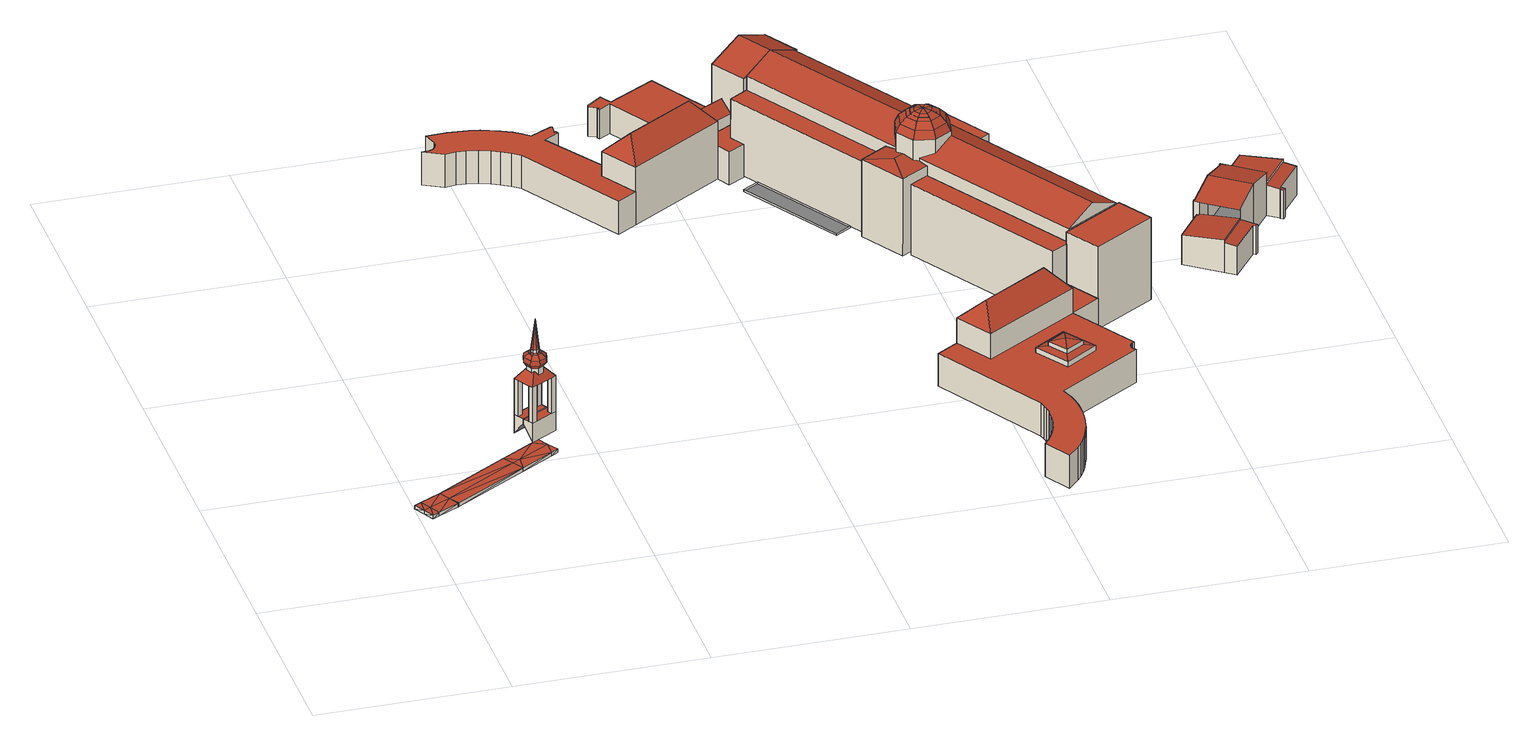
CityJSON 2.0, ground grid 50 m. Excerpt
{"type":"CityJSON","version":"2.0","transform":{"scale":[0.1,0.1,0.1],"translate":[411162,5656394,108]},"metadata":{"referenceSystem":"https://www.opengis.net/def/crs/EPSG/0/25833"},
"CityObjects":{
"building1":{"type":"Building","attributes":{"Erfassungsdatum_Objekt":"2021-12-02","BodenHoehe":108.66,"gemHoehe":0,"BauwerkHoehe":1,"Breite":6.5,"Gemeindeschluessel":"14612000","Geometrietyp2DReferenz":"3000","measuredHeight":1,"function":"53001_1800"},"geometry":[{"type":"MultiSurface","lod":"2","boundaries":[[[0,1,2]],[[2,1,3]],[[4,5,6]],[[6,5,7]],[[6,7,8]],[[8,7,9]],[[8,9,10]],[[8,10,11]],[[8,11,12]],[[8,12,13]],[[14,13,12]],[[15,16,1]],[[14,12,15]],[[14,15,1]],[[17,4,18]],[[18,4,6]],[[18,6,19]],[[19,6,8]],[[19,8,13]],[[19,13,20]],[[13,14,20]],[[20,14,21]],[[21,14,1]],[[21,1,0]],[[4,17,22]],[[4,22,23]],[[17,18,24]],[[17,24,22]],[[18,19,25]],[[18,25,24]],[[19,20,26]],[[19,26,25]],[[20,21,27]],[[20,27,26]],[[21,0,28]],[[21,28,27]],[[0,2,29]],[[0,29,28]],[[2,3,30]],[[2,30,29]],[[3,1,31]],[[3,31,30]],[[1,16,32]],[[1,32,31]],[[16,15,33]],[[16,33,32]],[[15,12,34]],[[15,34,33]],[[12,11,35]],[[12,35,34]],[[11,10,36]],[[11,36,35]],[[10,9,37]],[[10,37,36]],[[9,7,38]],[[9,38,37]],[[7,5,39]],[[7,39,38]],[[5,4,23]],[[5,23,39]],[[24,23,22]],[[40,23,24]],[[25,40,24]],[[41,40,25]],[[42,41,25]],[[26,42,25]],[[26,43,42]],[[27,43,26]],[[31,43,27]],[[28,31,27]],[[29,31,28]],[[30,31,29]],[[40,39,23]],[[38,39,40]],[[41,38,40]],[[37,38,41]],[[36,37,41]],[[35,36,41]],[[34,35,41]],[[42,34,41]],[[34,42,43]],[[31,32,33]],[[33,34,43]],[[31,33,43]]],"semantics":{"surfaces":[{"type":"RoofSurface"},{"type":"WallSurface"},{"type":"GroundSurface"}],"values":[0,0,0,0,0,0,0,0,0,0,0,0,0,0,0,0,0,0,0,0,0,0,0,0,1,1,1,1,1,1,1,1,1,1,1,1,1,1,1,1,1,1,1,1,1,1,1,1,1,1,1,1,1,1,1,1,1,1,1,1,2,2,2,2,2,2,2,2,2,2,2,2,2,2,2,2,2,2,2,2,2,2,2,2]}}]},
"building2":{"type":"Building","attributes":{"name":"Mathematisch-Physikalischer Salonngernentor","Gemeindeschluessel":14612000,"Dachneigung":33.72,"Dachorientierung":0,"MittlereTraufHoehe":129.92,"QualitaetDacherkennung":100,"ObjektHoehe":4.65,"BodenHoehe":129.92,"Geometrietyp2DReferenz":"3000","AbsoluteHoehe":134.57,"Dachflaeche":82.23,"measuredHeight":4.65,"function":"31001_3034","roofType":"3500","storeysAboveGround":2},"children":["building2-1","building2-2","building2-3","building2-4","building2-5","building2-6","building2-7","building2-8"],"geometry":[{"type":"MultiSurface","lod":"2","boundaries":[[[44,45,46,47,48]],[[49,50,51,44,48]],[[52,53,54,49,48]],[[47,55,56,52,48]],[[53,57,56,55,58,46,45,59,51,50,60,54]],[[55,47,46,58]],[[52,56,57,53]],[[44,51,59,45]],[[50,49,54,60]]],"semantics":{"surfaces":[{"type":"RoofSurface"},{"type":"GroundSurface"},{"type":"ClosureSurface","isClosure":"1","QuelleClosure":"LoD2GroundSurface"}],"values":[0,0,0,0,1,2,2,2,2]}}]},
"building2-1":{"type":"BuildingPart","attributes":{"Dachneigung":5.96,"Dachorientierung":0,"MittlereTraufHoehe":133.5,"QualitaetDacherkennung":100,"BodenHoehe":129.92,"ObjektTeilHoehe":7.48,"Geometrietyp2DReferenz":"3000","AbsoluteHoehe":137.4,"Dachflaeche":77.12,"measuredHeight":7.48,"roofType":"3700","storeysAboveGround":2},"parents":["building2"],"geometry":[{"type":"MultiSurface","lod":"2","boundaries":[[[61,62,63,64]],[[62,65,66,63]],[[65,67,68,66]],[[67,69,70,68]],[[69,71,72,70]],[[71,73,74,72]],[[73,75,76,74]],[[75,61,64,76]],[[77,78,79]],[[77,79,80]],[[77,80,81]],[[77,81,82]],[[77,82,83]],[[77,83,84]],[[77,84,85]],[[77,85,78]],[[78,86,87,79]],[[79,87,88,80]],[[80,88,89,81]],[[81,89,90,82]],[[82,90,91,83]],[[83,91,92,84]],[[84,92,93,85]],[[85,93,86,78]],[[86,94,95,87]],[[87,95,96,88]],[[88,96,97,89]],[[89,97,98,90]],[[90,98,99,91]],[[91,99,100,92]],[[92,100,101,93]],[[93,101,94,86]],[[94,75,73,95]],[[95,73,71,96]],[[96,71,69,97]],[[97,69,67,98]],[[98,67,65,99]],[[99,65,62,100]],[[100,62,61,101]],[[101,61,75,94]],[[64,63,66,68,70,72,74,76]]],"semantics":{"surfaces":[{"type":"WallSurface"},{"type":"RoofSurface"},{"type":"GroundSurface"}],"values":[0,0,0,0,0,0,0,0,1,1,1,1,1,1,1,1,1,1,1,1,1,1,1,1,1,1,1,1,1,1,1,1,1,1,1,1,1,1,1,1,2]}}]},
"building2-2":{"type":"BuildingPart","attributes":{"Dachneigung":90,"Dachorientierung":0,"MittlereTraufHoehe":129.92,"QualitaetDacherkennung":100,"BodenHoehe":119.81,"ObjektTeilHoehe":10.11,"Geometrietyp2DReferenz":"3000","AbsoluteHoehe":129.92,"Dachflaeche":1.86,"measuredHeight":10.11,"roofType":"1000","storeysAboveGround":3},"parents":["building2"],"geometry":[{"type":"MultiSurface","lod":"2","boundaries":[[[58,55,102,103]],[[55,47,104,102]],[[47,46,105,104]],[[46,58,103,105]],[[46,47,55,58]],[[105,103,102,104]]],"semantics":{"surfaces":[{"type":"WallSurface"},{"type":"ClosureSurface","isClosure":"1","QuelleClosure":"LoD2RoofSurface"},{"type":"ClosureSurface","isClosure":"1","QuelleClosure":"LoD2GroundSurface"}],"values":[0,0,0,0,1,2]}}]},
"building2-3":{"type":"BuildingPart","attributes":{"Dachneigung":90,"Dachorientierung":0,"MittlereTraufHoehe":119.81,"QualitaetDacherkennung":100,"BodenHoehe":114.51,"ObjektTeilHoehe":5.3,"Geometrietyp2DReferenz":"3000","AbsoluteHoehe":119.81,"Dachflaeche":24.57,"measuredHeight":5.3,"roofType":"1000","storeysAboveGround":2},"parents":["building2"],"geometry":[{"type":"MultiSurface","lod":"2","boundaries":[[[104,105,106,107,108,109]],[[107,110,111,112,108]],[[113,102,104,109,114]],[[109,108,112,114]],[[111,113,114,112]],[[106,105,103,102,113,111,110,115]],[[105,104,102,103]],[[110,107,106,115]]],"semantics":{"surfaces":[{"type":"WallSurface"},{"type":"GroundSurface"},{"type":"ClosureSurface","isClosure":"1","QuelleClosure":"LoD2WallSurface"},{"type":"RoofSurface"},{"type":"ClosureSurface","isClosure":"1","QuelleClosure":"LoD2RoofSurface"}],"values":[0,0,0,1,2,3,4,4]}}]},
"building2-4":{"type":"BuildingPart","attributes":{"Dachneigung":6.76,"Dachorientierung":0,"MittlereTraufHoehe":137.99,"QualitaetDacherkennung":100,"BodenHoehe":135.34,"ObjektTeilHoehe":10.93,"Geometrietyp2DReferenz":"3000","AbsoluteHoehe":146.27,"Dachflaeche":27.13,"measuredHeight":10.93,"roofType":"4000","storeysAboveGround":4},"parents":["building2"],"geometry":[{"type":"MultiSurface","lod":"2","boundaries":[[[116,117,118,119]],[[117,120,121,118]],[[120,122,123,121]],[[122,124,125,123]],[[124,126,127,125]],[[126,128,129,127]],[[128,130,131,129]],[[130,116,119,131]],[[117,116,132]],[[120,117,132]],[[122,120,132]],[[124,122,132]],[[126,124,132]],[[128,126,132]],[[130,128,132]],[[116,130,132]],[[119,118,121,123,125,127,129,131]]],"semantics":{"surfaces":[{"type":"WallSurface"},{"type":"RoofSurface"},{"type":"GroundSurface"}],"values":[0,0,0,0,0,0,0,0,1,1,1,1,1,1,1,1,2]}}]},
"building2-5":{"type":"BuildingPart","attributes":{"Dachneigung":90,"Dachorientierung":0,"MittlereTraufHoehe":129.92,"QualitaetDacherkennung":100,"BodenHoehe":119.81,"ObjektTeilHoehe":10.11,"Geometrietyp2DReferenz":"3000","AbsoluteHoehe":129.92,"Dachflaeche":1.86,"measuredHeight":10.11,"roofType":"1000","storeysAboveGround":3},"parents":["building2"],"geometry":[{"type":"MultiSurface","lod":"2","boundaries":[[[53,52,133,134]],[[52,56,135,133]],[[56,57,136,135]],[[57,53,134,136]],[[56,52,53,57]],[[134,133,135,136]]],"semantics":{"surfaces":[{"type":"WallSurface"},{"type":"ClosureSurface","isClosure":"1","QuelleClosure":"LoD2RoofSurface"},{"type":"ClosureSurface","isClosure":"1","QuelleClosure":"LoD2GroundSurface"}],"values":[0,0,0,0,1,2]}}]},
"building2-6":{"type":"BuildingPart","attributes":{"Dachneigung":90,"Dachorientierung":0,"MittlereTraufHoehe":119.81,"QualitaetDacherkennung":100,"BodenHoehe":114.51,"ObjektTeilHoehe":5.3,"Geometrietyp2DReferenz":"3000","AbsoluteHoehe":119.81,"Dachflaeche":24.6,"measuredHeight":5.3,"roofType":"1000","storeysAboveGround":2},"parents":["building2"],"geometry":[{"type":"MultiSurface","lod":"2","boundaries":[[[111,137,138,139,112]],[[138,140,134,133,141,139]],[[133,135,113,114,141]],[[112,139,141,114]],[[113,111,112,114]],[[134,140,142,137,111,113,135,136]],[[133,134,136,135]],[[138,137,142,140]]],"semantics":{"surfaces":[{"type":"WallSurface"},{"type":"GroundSurface"},{"type":"ClosureSurface","isClosure":"1","QuelleClosure":"LoD2WallSurface"},{"type":"RoofSurface"},{"type":"ClosureSurface","isClosure":"1","QuelleClosure":"LoD2RoofSurface"}],"values":[0,0,0,1,2,3,4,4]}}]},
"building2-7":{"type":"BuildingPart","attributes":{"Dachneigung":90,"Dachorientierung":0,"MittlereTraufHoehe":129.92,"QualitaetDacherkennung":100,"BodenHoehe":119.81,"ObjektTeilHoehe":10.11,"Geometrietyp2DReferenz":"3000","AbsoluteHoehe":129.92,"Dachflaeche":1.86,"measuredHeight":10.11,"roofType":"1000","storeysAboveGround":3},"parents":["building2"],"geometry":[{"type":"MultiSurface","lod":"2","boundaries":[[[51,59,115,110]],[[59,45,106,115]],[[45,44,107,106]],[[44,51,110,107]],[[44,45,59,51]],[[110,115,106,107]]],"semantics":{"surfaces":[{"type":"WallSurface"},{"type":"ClosureSurface","isClosure":"1","QuelleClosure":"LoD2RoofSurface"},{"type":"ClosureSurface","isClosure":"1","QuelleClosure":"LoD2GroundSurface"}],"values":[0,0,0,0,1,2]}}]},
"building2-8":{"type":"BuildingPart","attributes":{"Dachneigung":90,"Dachorientierung":0,"MittlereTraufHoehe":129.92,"QualitaetDacherkennung":100,"BodenHoehe":119.81,"ObjektTeilHoehe":10.11,"Geometrietyp2DReferenz":"3000","AbsoluteHoehe":129.92,"Dachflaeche":1.86,"measuredHeight":10.11,"roofType":"1000","storeysAboveGround":3},"parents":["building2"],"geometry":[{"type":"MultiSurface","lod":"2","boundaries":[[[49,54,140,138]],[[54,60,142,140]],[[60,50,137,142]],[[50,49,138,137]],[[49,50,60,54]],[[138,140,142,137]]],"semantics":{"surfaces":[{"type":"WallSurface"},{"type":"ClosureSurface","isClosure":"1","QuelleClosure":"LoD2RoofSurface"},{"type":"ClosureSurface","isClosure":"1","QuelleClosure":"LoD2GroundSurface"}],"values":[0,0,0,0,1,2]}}]},
"building3":{"type":"Building","attributes":{"name":"Gemäldegalerie Alte Meisternger","Gemeindeschluessel":14612000,"Dachneigung":66.45,"Dachorientierung":148.56,"MittlereTraufHoehe":134.71,"QualitaetDacherkennung":100,"ObjektHoehe":27.31,"BodenHoehe":111.05,"Geometrietyp2DReferenz":"3000","AbsoluteHoehe":138.36,"Dachflaeche":1936.6,"measuredHeight":27.31,"function":"31001_3034","roofType":"3100","storeysAboveGround":9},"children":["building3-1","building3-2","building3-3","building3-4","building3-5","building3-6","building3-7","building3-8","building3-9","building3-10","building3-11","building3-12","building3-13","building3-14","building3-15","building3-16","building3-17","building3-18"],"geometry":[{"type":"MultiSurface","lod":"2","boundaries":[[[143,144,145]],[[146,147,143,145,148]],[[144,149,150,151,148,145]],[[152,153,154,155,156]],[[154,153,157,158,159,147,146,160]],[[161,162,163,143,147,164]],[[153,152,165,162,161,157]],[[158,157,161,164,159]],[[159,164,147]],[[155,154,160,166]],[[166,160,146,151]],[[156,155,166,151,150,167,168,149,144,169,170]],[[168,167,150,149]],[[152,156,170,165]],[[163,169,144,143]],[[165,170,169,163,162]],[[151,146,148]]],"semantics":{"surfaces":[{"type":"WallSurface"},{"type":"RoofSurface"},{"type":"GroundSurface"},{"type":"ClosureSurface","isClosure":"1","QuelleClosure":"LoD2WallSurface"}],"values":[0,1,1,2,0,0,3,3,3,3,3,0,3,0,0,3,3]}}]},
"building3-1":{"type":"BuildingPart","attributes":{"Dachneigung":73.88,"Dachorientierung":0,"MittlereTraufHoehe":143.91,"QualitaetDacherkennung":100,"BodenHoehe":143.91,"ObjektTeilHoehe":0.901,"Geometrietyp2DReferenz":"3000","AbsoluteHoehe":144.81,"Dachflaeche":33.53,"measuredHeight":0.901,"roofType":"3500","storeysAboveGround":1},"parents":["building3"],"geometry":[{"type":"MultiSurface","lod":"2","boundaries":[[[171,172,173]],[[174,171,173]],[[175,174,173]],[[176,175,173]],[[177,176,173]],[[178,177,173]],[[179,178,173]],[[172,179,173]],[[172,171,174,175,176,177,178,179]]],"semantics":{"surfaces":[{"type":"RoofSurface"},{"type":"GroundSurface"}],"values":[0,0,0,0,0,0,0,0,1]}}]},
"building3-2":{"type":"BuildingPart","attributes":{"Dachneigung":44.98,"Dachorientierung":60.61,"MittlereTraufHoehe":122.81,"QualitaetDacherkennung":100,"BodenHoehe":111.12,"ObjektTeilHoehe":14.79,"Geometrietyp2DReferenz":"3000","AbsoluteHoehe":125.91,"Dachflaeche":83.81,"measuredHeight":14.79,"roofType":"3100","storeysAboveGround":5},"parents":["building3"],"geometry":[{"type":"MultiSurface","lod":"2","boundaries":[[[180,181,182,183]],[[181,184,185,186,182]],[[184,181,187]],[[188,184,187,189]],[[181,180,189,187]],[[186,190,183,182]],[[191,185,184,188]],[[191,190,186,185]],[[183,190,191,188,180]],[[180,188,189]]],"semantics":{"surfaces":[{"type":"WallSurface"},{"type":"RoofSurface"},{"type":"GroundSurface"},{"type":"ClosureSurface","isClosure":"1","QuelleClosure":"LoD2WallSurface"}],"values":[0,0,0,1,1,2,0,3,3,3]}}]},
"building3-3":{"type":"BuildingPart","attributes":{"Dachneigung":90,"Dachorientierung":0,"MittlereTraufHoehe":119.81,"QualitaetDacherkennung":100,"BodenHoehe":111.64,"ObjektTeilHoehe":8.17,"Geometrietyp2DReferenz":"3000","AbsoluteHoehe":119.81,"Dachflaeche":343.1,"measuredHeight":8.17,"roofType":"1000","storeysAboveGround":3},"parents":["building3"],"geometry":[{"type":"MultiSurface","lod":"2","boundaries":[[[192,193,194,195]],[[193,196,197,194]],[[196,198,199,197]],[[198,200,201,199]],[[200,202,203,201]],[[202,204,205,203]],[[204,206,207,205]],[[206,208,209,207]],[[208,210,211,209]],[[210,212,213,211]],[[212,214,215,213]],[[214,216,217,215]],[[216,218,219,217]],[[218,220,221,219]],[[220,192,195,221]],[[220,218,216,214,212,210,208,206,204,202,200,198,196,193,192]],[[195,194,197,199,201,203,205,207,209,211,213,215,217,219,221]]],"semantics":{"surfaces":[{"type":"WallSurface"},{"type":"RoofSurface"},{"type":"GroundSurface"}],"values":[0,0,0,0,0,0,0,0,0,0,0,0,0,0,0,1,2]}}]},
"building3-4":{"type":"BuildingPart","attributes":{"Dachneigung":90,"Dachorientierung":0,"MittlereTraufHoehe":119.81,"QualitaetDacherkennung":100,"BodenHoehe":110.49,"ObjektTeilHoehe":9.32,"Geometrietyp2DReferenz":"3000","AbsoluteHoehe":119.81,"Dachflaeche":62.62,"measuredHeight":9.32,"roofType":"1000","storeysAboveGround":3},"parents":["building3"],"geometry":[{"type":"MultiSurface","lod":"2","boundaries":[[[222,223,224,225,226]],[[223,227,228,224]],[[185,229,230,231,232,186]],[[185,191,227,223,222,233,229]],[[231,234,225,224,228,235,232]],[[234,231,230,236]],[[236,230,229,233]],[[225,234,236,226]],[[226,236,233,222]],[[228,227,191,190,235]],[[232,235,190,186]],[[186,190,191,185]]],"semantics":{"surfaces":[{"type":"WallSurface"},{"type":"RoofSurface"},{"type":"GroundSurface"},{"type":"ClosureSurface","isClosure":"1","QuelleClosure":"LoD2WallSurface"}],"values":[0,0,0,1,2,0,3,0,3,3,0,3]}}]},
"building3-5":{"type":"BuildingPart","attributes":{"Dachneigung":90,"Dachorientierung":0,"MittlereTraufHoehe":119.81,"QualitaetDacherkennung":100,"BodenHoehe":110.5,"ObjektTeilHoehe":9.31,"Geometrietyp2DReferenz":"3000","AbsoluteHoehe":119.81,"Dachflaeche":532.3,"measuredHeight":9.31,"roofType":"1000","storeysAboveGround":3},"parents":["building3"],"geometry":[{"type":"MultiSurface","lod":"2","boundaries":[[[237,238,239,240]],[[238,241,242,239]],[[241,243,244,242]],[[243,245,246,244]],[[245,247,248,246]],[[247,249,250,248]],[[249,251,252,250]],[[251,253,254,252]],[[253,255,256,254]],[[255,257,258,256]],[[257,259,260,258]],[[259,261,262,260]],[[261,263,264,262]],[[263,265,266,264]],[[265,267,268,266]],[[267,269,270,268]],[[269,271,272,270]],[[271,273,274,272]],[[273,275,276,274]],[[275,277,278,276]],[[277,279,280,278]],[[279,281,282,280]],[[281,283,284,282]],[[283,285,286,284]],[[285,287,288,286]],[[287,289,290,288]],[[289,291,292,290]],[[291,293,294,292]],[[293,295,296,294]],[[295,297,298,296]],[[297,299,300,298]],[[299,301,302,300]],[[301,303,304,302]],[[303,305,306,304]],[[305,307,308,306]],[[307,309,310,308]],[[309,311,312,310]],[[311,313,314,312]],[[313,315,316,314]],[[315,317,318,316]],[[317,319,320,318]],[[319,321,322,320]],[[321,323,324,322]],[[323,325,326,324]],[[325,327,328,326]],[[327,329,330,328]],[[327,325,323,321,319,317,315,313,311,309,307,305,303,301,299,297,295,293,291,289,287,285,283,281,279,277,275,273,271,269,267,265,263,261,259,257,255,253,251,249,247,245,243,241,238,237,331,329]],[[330,332,240,239,242,244,246,248,250,252,254,256,258,260,262,264,266,268,270,272,274,276,278,280,282,284,286,288,290,292,294,296,298,300,302,304,306,308,310,312,314,316,318,320,322,324,326,328]],[[332,330,329,331]],[[240,332,331,237]]],"semantics":{"surfaces":[{"type":"WallSurface"},{"type":"RoofSurface"},{"type":"GroundSurface"},{"type":"ClosureSurface","isClosure":"1","QuelleClosure":"LoD2WallSurface"}],"values":[0,0,0,0,0,0,0,0,0,0,0,0,0,0,0,0,0,0,0,0,0,0,0,0,0,0,0,0,0,0,0,0,0,0,0,0,0,0,0,0,0,0,0,0,0,0,1,2,3,3]}}]},
"building3-6":{"type":"BuildingPart","attributes":{"Dachneigung":90,"Dachorientierung":0,"MittlereTraufHoehe":130.77,"QualitaetDacherkennung":100,"BodenHoehe":110.92,"ObjektTeilHoehe":19.85,"Geometrietyp2DReferenz":"3000","AbsoluteHoehe":130.77,"Dachflaeche":268.6,"measuredHeight":19.85,"roofType":"1000","storeysAboveGround":7},"parents":["building3"],"geometry":[{"type":"MultiSurface","lod":"2","boundaries":[[[162,161,333,334,335]],[[336,337,338,339,340,341]],[[338,337,342,343,334,333,344]],[[337,336,343,342]],[[339,338,344,157,153]],[[157,344,333,161]],[[340,339,153,152]],[[152,153,157,161,162,165]],[[343,345,335,334]],[[341,340,152,165,346]],[[343,336,341,346,345]],[[165,162,335,345,346]]],"semantics":{"surfaces":[{"type":"RoofSurface"},{"type":"GroundSurface"},{"type":"WallSurface"},{"type":"ClosureSurface","isClosure":"1","QuelleClosure":"LoD2WallSurface"}],"values":[0,1,2,3,2,3,2,3,2,2,3,3]}}]},
"building3-7":{"type":"BuildingPart","attributes":{"Dachneigung":90,"Dachorientierung":0,"MittlereTraufHoehe":110.52,"QualitaetDacherkennung":100,"BodenHoehe":110.52,"ObjektTeilHoehe":0.469,"Geometrietyp2DReferenz":"3000","AbsoluteHoehe":110.99,"Dachflaeche":149.16,"measuredHeight":0.469,"roofType":"1000","storeysAboveGround":1},"parents":["building3"],"geometry":[{"type":"MultiSurface","lod":"2","boundaries":[[[347,348,349,350]],[[348,351,352,349]],[[351,353,354,352]],[[353,347,350,354]],[[353,351,348,347]],[[350,349,352,354]]],"semantics":{"surfaces":[{"type":"WallSurface"},{"type":"RoofSurface"},{"type":"GroundSurface"}],"values":[0,0,0,0,1,2]}}]},
"building3-8":{"type":"BuildingPart","attributes":{"Dachneigung":45,"Dachorientierung":58.34,"MittlereTraufHoehe":126.69,"QualitaetDacherkennung":100,"BodenHoehe":110.76,"ObjektTeilHoehe":21.47,"Geometrietyp2DReferenz":"3000","AbsoluteHoehe":132.23,"Dachflaeche":468.98,"measuredHeight":21.47,"roofType":"3200","storeysAboveGround":7},"parents":["building3"],"geometry":[{"type":"MultiSurface","lod":"2","boundaries":[[[355,356,357,358]],[[356,359,360,357]],[[359,361,362,360]],[[361,355,358,362]],[[359,356,363]],[[355,361,364]],[[356,355,364,363]],[[361,359,363,364]],[[358,357,360,362]]],"semantics":{"surfaces":[{"type":"WallSurface"},{"type":"RoofSurface"},{"type":"GroundSurface"}],"values":[0,0,0,0,1,1,1,1,2]}}]},
"building3-9":{"type":"BuildingPart","attributes":{"Dachneigung":90,"Dachorientierung":0,"MittlereTraufHoehe":130.77,"QualitaetDacherkennung":100,"BodenHoehe":110.86,"ObjektTeilHoehe":19.91,"Geometrietyp2DReferenz":"3000","AbsoluteHoehe":130.77,"Dachflaeche":262.35,"measuredHeight":19.91,"roofType":"1000","storeysAboveGround":7},"parents":["building3"],"geometry":[{"type":"MultiSurface","lod":"2","boundaries":[[[365,366,367,368,154]],[[366,369,370,367]],[[366,365,371,372,369]],[[370,226,236,230,368,367]],[[226,370,369,372,233,222]],[[233,236,226,222]],[[368,230,373,154]],[[229,233,372,371]],[[230,236,233,229,373]],[[373,229,371,365,154]]],"semantics":{"surfaces":[{"type":"WallSurface"},{"type":"RoofSurface"},{"type":"GroundSurface"},{"type":"ClosureSurface","isClosure":"1","QuelleClosure":"LoD2WallSurface"}],"values":[0,0,1,2,0,3,0,0,3,3]}}]},
"building3-10":{"type":"BuildingPart","attributes":{"Dachneigung":78.91,"Dachorientierung":0,"MittlereTraufHoehe":121.16,"QualitaetDacherkennung":100,"BodenHoehe":119.81,"ObjektTeilHoehe":2.35,"Geometrietyp2DReferenz":"3000","AbsoluteHoehe":122.16,"Dachflaeche":106.11,"measuredHeight":2.35,"roofType":"3500","storeysAboveGround":1},"parents":["building3"],"geometry":[{"type":"MultiSurface","lod":"2","boundaries":[[[374,375,376,377]],[[375,378,379,376]],[[378,380,381,379]],[[380,374,377,381]],[[375,374,382]],[[378,375,382]],[[380,378,382]],[[374,380,382]],[[379,381,377,376]]],"semantics":{"surfaces":[{"type":"WallSurface"},{"type":"RoofSurface"},{"type":"ClosureSurface","isClosure":"1","QuelleClosure":"LoD2GroundSurface"}],"values":[0,0,0,0,1,1,1,1,2]}}]},
"building3-11":{"type":"BuildingPart","attributes":{"Dachneigung":45,"Dachorientierung":58.34,"MittlereTraufHoehe":126.69,"QualitaetDacherkennung":100,"BodenHoehe":110.5,"ObjektTeilHoehe":21.73,"Geometrietyp2DReferenz":"3000","AbsoluteHoehe":132.23,"Dachflaeche":468.98,"measuredHeight":21.73,"roofType":"3200","storeysAboveGround":7},"parents":["building3"],"geometry":[{"type":"MultiSurface","lod":"2","boundaries":[[[383,384,385,386]],[[228,240,332,330,387,235]],[[388,389,237,240,228,227]],[[384,389,385]],[[388,383,386]],[[389,388,386,385]],[[331,237,389,384]],[[331,332,240,237]],[[387,330,329,331,384,383,180,183]],[[330,332,331,329]],[[235,387,183,190]],[[227,191,188,189,180,383,388]],[[190,183,180,188,191]],[[188,180,189]],[[227,228,235,190,191]]],"semantics":{"surfaces":[{"type":"RoofSurface"},{"type":"GroundSurface"},{"type":"WallSurface"},{"type":"ClosureSurface","isClosure":"1","QuelleClosure":"LoD2WallSurface"}],"values":[0,1,2,0,0,0,2,3,2,3,2,2,3,3,3]}}]},
"building3-12":{"type":"BuildingPart","attributes":{"Dachneigung":79.91,"Dachorientierung":58.56,"MittlereTraufHoehe":133.5,"QualitaetDacherkennung":100,"BodenHoehe":111.85,"ObjektTeilHoehe":22.86,"Geometrietyp2DReferenz":"3000","AbsoluteHoehe":134.71,"Dachflaeche":119.22,"measuredHeight":22.86,"roofType":"5000","storeysAboveGround":8},"parents":["building3"],"geometry":[{"type":"MultiSurface","lod":"2","boundaries":[[[390,391,392,393]],[[391,159,158,392]],[[391,390,394]],[[390,164,147,394]],[[159,391,394,147]],[[157,344,393,392,158]],[[393,344,333,161,164,390]],[[344,157,161,333]],[[157,158,159,164,161]],[[164,159,147]]],"semantics":{"surfaces":[{"type":"WallSurface"},{"type":"RoofSurface"},{"type":"GroundSurface"},{"type":"ClosureSurface","isClosure":"1","QuelleClosure":"LoD2WallSurface"}],"values":[0,0,1,1,1,2,0,3,3,3]}}]},
"building3-13":{"type":"BuildingPart","attributes":{"Dachneigung":90,"Dachorientierung":0,"MittlereTraufHoehe":134.71,"QualitaetDacherkennung":100,"BodenHoehe":111.96,"ObjektTeilHoehe":22.75,"Geometrietyp2DReferenz":"3000","AbsoluteHoehe":134.71,"Dachflaeche":49.97,"measuredHeight":22.75,"roofType":"1000","storeysAboveGround":8},"parents":["building3"],"geometry":[{"type":"MultiSurface","lod":"2","boundaries":[[[395,396,397,398]],[[396,149,168,397]],[[150,395,398,167]],[[150,149,396,395]],[[398,397,168,167]],[[149,150,167,168]]],"semantics":{"surfaces":[{"type":"WallSurface"},{"type":"RoofSurface"},{"type":"GroundSurface"},{"type":"ClosureSurface","isClosure":"1","QuelleClosure":"LoD2WallSurface"}],"values":[0,0,0,1,2,3]}}]},
"building3-14":{"type":"BuildingPart","attributes":{"Dachneigung":26.23,"Dachorientierung":0,"MittlereTraufHoehe":139.72,"QualitaetDacherkennung":100,"BodenHoehe":111.89,"ObjektTeilHoehe":32.92,"Geometrietyp2DReferenz":"3000","AbsoluteHoehe":144.81,"Dachflaeche":225.35,"measuredHeight":32.92,"roofType":"3700","storeysAboveGround":11},"parents":["building3"],"geometry":[{"type":"MultiSurface","lod":"2","boundaries":[[[399,400,401,402]],[[400,403,404,401]],[[403,405,406,404]],[[405,407,408,406]],[[407,409,410,408]],[[409,411,412,410]],[[411,413,414,412]],[[413,399,402,414]],[[173,415,416]],[[173,416,417]],[[173,417,418]],[[173,418,419]],[[173,419,420]],[[173,420,421]],[[173,421,422]],[[173,422,415]],[[415,423,424,416]],[[416,424,425,417]],[[417,425,426,418]],[[418,426,427,419]],[[419,427,428,420]],[[420,428,429,421]],[[421,429,430,422]],[[422,430,423,415]],[[423,431,432,424]],[[424,432,433,425]],[[425,433,434,426]],[[426,434,435,427]],[[427,435,436,428]],[[428,436,437,429]],[[429,437,438,430]],[[430,438,431,423]],[[431,413,411,432]],[[432,411,409,433]],[[433,409,407,434]],[[434,407,405,435]],[[435,405,403,436]],[[436,403,400,437]],[[437,400,399,438]],[[438,399,413,431]],[[402,401,404,406,408,410,412,414]]],"semantics":{"surfaces":[{"type":"WallSurface"},{"type":"RoofSurface"},{"type":"GroundSurface"}],"values":[0,0,0,0,0,0,0,0,1,1,1,1,1,1,1,1,1,1,1,1,1,1,1,1,1,1,1,1,1,1,1,1,1,1,1,1,1,1,1,1,2]}}]},
"building3-15":{"type":"BuildingPart","attributes":{"Dachneigung":66.45,"Dachorientierung":148.56,"MittlereTraufHoehe":134.26,"QualitaetDacherkennung":100,"BodenHoehe":110.99,"ObjektTeilHoehe":27.37,"Geometrietyp2DReferenz":"3000","AbsoluteHoehe":138.36,"Dachflaeche":213.99,"measuredHeight":27.37,"roofType":"3100","storeysAboveGround":9},"parents":["building3"],"geometry":[{"type":"MultiSurface","lod":"2","boundaries":[[[439,440,441,373,229,371]],[[440,442,443,441]],[[442,444,445,443]],[[442,440,446]],[[440,439,146,148,446]],[[444,442,446,148,151]],[[373,441,443,445,154]],[[445,444,166,155,154]],[[371,365,160,439]],[[154,155,166,160,365]],[[373,154,365,371,229]],[[444,151,166]],[[160,146,439]],[[166,151,146,160]],[[151,148,146]]],"semantics":{"surfaces":[{"type":"WallSurface"},{"type":"RoofSurface"},{"type":"GroundSurface"},{"type":"ClosureSurface","isClosure":"1","QuelleClosure":"LoD2WallSurface"}],"values":[0,0,0,0,1,1,2,0,0,3,3,0,0,3,3]}}]},
"building3-16":{"type":"BuildingPart","attributes":{"Dachneigung":74.89,"Dachorientierung":0,"MittlereTraufHoehe":122.8,"QualitaetDacherkennung":100,"BodenHoehe":121.58,"ObjektTeilHoehe":2.02,"Geometrietyp2DReferenz":"3000","AbsoluteHoehe":123.6,"Dachflaeche":36.4,"measuredHeight":2.02,"roofType":"3500","storeysAboveGround":1},"parents":["building3"],"geometry":[{"type":"MultiSurface","lod":"2","boundaries":[[[447,448,449,450]],[[448,451,452,449]],[[451,453,454,452]],[[453,447,450,454]],[[448,447,455]],[[451,448,455]],[[453,451,455]],[[447,453,455]],[[450,449,452,454]]],"semantics":{"surfaces":[{"type":"WallSurface"},{"type":"RoofSurface"},{"type":"GroundSurface"}],"values":[0,0,0,0,1,1,1,1,2]}}]},
"building3-17":{"type":"BuildingPart","attributes":{"Dachneigung":90,"Dachorientierung":0,"MittlereTraufHoehe":119.81,"QualitaetDacherkennung":100,"BodenHoehe":110.58,"ObjektTeilHoehe":9.23,"Geometrietyp2DReferenz":"3000","AbsoluteHoehe":119.81,"Dachflaeche":1549.89,"measuredHeight":9.23,"roofType":"1000","storeysAboveGround":3},"parents":["building3"],"geometry":[{"type":"MultiSurface","lod":"2","boundaries":[[[456,457,458,459]],[[457,460,461,458]],[[460,462,463,461]],[[462,464,465,463]],[[464,466,467,465]],[[466,468,469,467]],[[468,470,471,469]],[[470,472,473,471]],[[472,474,475,473]],[[474,476,477,475]],[[476,478,479,477]],[[478,480,481,479]],[[480,482,483,481]],[[482,484,485,483]],[[484,486,487,485]],[[486,488,489,487]],[[488,490,491,489]],[[490,492,493,491]],[[492,494,495,493]],[[494,496,497,495]],[[496,498,499,497]],[[498,500,501,499]],[[500,502,503,501]],[[502,504,505,503]],[[504,506,507,505]],[[506,508,509,507]],[[508,510,511,509]],[[510,512,513,511]],[[512,514,515,513]],[[514,516,517,515]],[[516,518,519,517]],[[518,520,521,519]],[[520,522,523,521]],[[522,524,525,523]],[[524,342,337,526,525]],[[527,528,529,530,531]],[[529,532,533,534,535,536,537,538,539,540,541,542,543,544,545,546,547,548,549,550,551,552,553,459,458,461,463,465,467,469,471,473,475,477,479,481,483,485,487,489,491,493,495,497,499,501,503,505,507,509,511,513,515,517,519,521,523,525,526,554,555,530]],[[528,556,532,529]],[[556,557,533,532]],[[557,558,534,533]],[[558,559,535,534]],[[559,560,536,535]],[[560,561,537,536]],[[561,562,538,537]],[[562,563,539,538]],[[563,564,540,539]],[[564,565,541,540]],[[565,566,542,541]],[[566,567,543,542]],[[567,568,544,543]],[[568,569,545,544]],[[569,570,546,545]],[[570,571,547,546]],[[571,572,548,547]],[[572,573,549,548]],[[573,574,550,549]],[[574,575,551,550]],[[575,576,552,551]],[[576,577,553,552]],[[577,456,459,553]],[[554,526,337,336]],[[336,337,342,343]],[[555,554,336,341]],[[341,336,343,345,346]],[[530,555,341,346,531]],[[531,346,345,527]],[[520,518,516,514,512,510,508,506,504,502,500,498,496,494,492,490,488,486,484,482,480,478,476,474,472,470,468,466,464,462,460,457,456,577,576,575,574,573,572,571,570,569,568,567,566,565,564,563,562,561,560,559,558,557,556,528,527,345,343,342,524,522],[379,381,377,376]],[[379,376,377,381]]],"semantics":{"surfaces":[{"type":"WallSurface"},{"type":"GroundSurface"},{"type":"ClosureSurface","isClosure":"1","QuelleClosure":"LoD2WallSurface"},{"type":"RoofSurface"},{"type":"ClosureSurface","isClosure":"1","QuelleClosure":"LoD2RoofSurface"}],"values":[0,0,0,0,0,0,0,0,0,0,0,0,0,0,0,0,0,0,0,0,0,0,0,0,0,0,0,0,0,0,0,0,0,0,0,0,1,0,0,0,0,0,0,0,0,0,0,0,0,0,0,0,0,0,0,0,0,0,0,0,0,2,0,2,0,2,3,4]}}]},
"building3-18":{"type":"BuildingPart","attributes":{"Dachneigung":90,"Dachorientierung":0,"MittlereTraufHoehe":134.26,"QualitaetDacherkennung":100,"BodenHoehe":111.15,"ObjektTeilHoehe":23.1,"Geometrietyp2DReferenz":"3000","AbsoluteHoehe":134.26,"Dachflaeche":196.17,"measuredHeight":23.1,"roofType":"1000","storeysAboveGround":8},"parents":["building3"],"geometry":[{"type":"MultiSurface","lod":"2","boundaries":[[[578,579,580,581]],[[579,582,527,531,580]],[[579,578,169,163,583,582]],[[531,346,165,170,581,580]],[[345,527,582,583,335]],[[345,346,531,527]],[[581,170,169,578]],[[162,335,583,163]],[[170,165,162,163,169]],[[165,346,345,335,162]]],"semantics":{"surfaces":[{"type":"WallSurface"},{"type":"RoofSurface"},{"type":"GroundSurface"},{"type":"ClosureSurface","isClosure":"1","QuelleClosure":"LoD2WallSurface"}],"values":[0,0,1,2,0,3,0,0,3,3]}}]},
"building4":{"type":"Building","attributes":{"name":"Altstädter Wache","Gemeindeschluessel":14612000,"Geometrietyp2DReferenz":"3000","function":"31001_9998","roofType":"9999"},"children":["building4-1","building4-2","building4-3","building4-4","building4-5"]},
"building4-1":{"type":"BuildingPart","attributes":{"Dachtyp_tdc":"tdcPolyFlatRoof","Dachneigung":4.91,"QualitaetDacherkennung":63,"Geometrietyp2DReferenz":"3000","measuredHeight":9.17,"roofType":"2100"},"parents":["building4"],"geometry":[{"type":"MultiSurface","lod":"2","boundaries":[[[584,585,586,587]],[[585,588,589,586]],[[588,590,591,589]],[[592,584,587,593,594]],[[592,595,590,588,585,584]],[[587,586,589,591,596,593]]],"semantics":{"surfaces":[{"type":"WallSurface"},{"type":"RoofSurface"},{"type":"GroundSurface"}],"values":[0,0,0,0,1,2]}}]},
"building4-2":{"type":"BuildingPart","attributes":{"Dachtyp_tdc":"tdcPolyFlatRoof","Dachneigung":5.69,"QualitaetDacherkennung":63,"Geometrietyp2DReferenz":"3000","measuredHeight":9.22,"roofType":"2100"},"parents":["building4"],"geometry":[{"type":"MultiSurface","lod":"2","boundaries":[[[597,598,599,600]],[[598,601,602,599]],[[601,603,604,602]],[[603,605,606,607,604]],[[605,603,601,598,597,608]],[[609,600,599,602,604,607]]],"semantics":{"surfaces":[{"type":"WallSurface"},{"type":"RoofSurface"},{"type":"GroundSurface"}],"values":[0,0,0,0,1,2]}}]},
"building4-3":{"type":"BuildingPart","attributes":{"Dachtyp_tdc":"tdcGableRoof","Dachneigung":12.58,"QualitaetDacherkennung":90,"Geometrietyp2DReferenz":"3000","measuredHeight":13.62,"roofType":"3100"},"parents":["building4"],"geometry":[{"type":"MultiSurface","lod":"2","boundaries":[[[610,611,597,600,612]],[[613,614,615,616,617]],[[614,618,619,620,615]],[[621,622,623,591,590]],[[622,624,625,623]],[[624,626,627,625]],[[626,628,629,627]],[[628,630,631,629]],[[630,632,633,631]],[[632,610,612,633]],[[628,626,624,622,621,634,618,614]],[[614,613,635,611,610,632,630,628]],[[612,600,609,616,615,620,596,591,623,625,627,629,631,633]]],"semantics":{"surfaces":[{"type":"WallSurface"},{"type":"RoofSurface"},{"type":"GroundSurface"}],"values":[0,0,0,0,0,0,0,0,0,0,1,1,2]}}]},
"building4-4":{"type":"BuildingPart","attributes":{"Dachtyp_tdc":"tdcPolyFlatRoof","Dachneigung":7.03,"QualitaetDacherkennung":71,"Geometrietyp2DReferenz":"3000","measuredHeight":8.49,"roofType":"2100"},"parents":["building4"],"geometry":[{"type":"MultiSurface","lod":"2","boundaries":[[[636,637,638,639]],[[637,640,641,638]],[[640,642,643,641]],[[642,644,645,643]],[[644,646,647,645]],[[646,648,649,647]],[[648,650,651,649]],[[650,617,616,651]],[[606,636,639,607]],[[606,652,617,650,648,646,644,642,640,637,636]],[[639,638,641,643,645,647,649,651,616,609,607]]],"semantics":{"surfaces":[{"type":"WallSurface"},{"type":"RoofSurface"},{"type":"GroundSurface"}],"values":[0,0,0,0,0,0,0,0,0,1,2]}}]},
"building4-5":{"type":"BuildingPart","attributes":{"Dachtyp_tdc":"tdcPolyFlatRoof","Dachneigung":7.46,"QualitaetDacherkennung":68,"Geometrietyp2DReferenz":"3000","measuredHeight":8.5,"roofType":"2100"},"parents":["building4"],"geometry":[{"type":"MultiSurface","lod":"2","boundaries":[[[653,654,655,656,619,657,594]],[[593,596,620,658,659,660,661]],[[619,656,658,620]],[[656,655,659,658]],[[655,654,660,659]],[[654,653,661,660]],[[653,594,593,661]]],"semantics":{"surfaces":[{"type":"RoofSurface"},{"type":"GroundSurface"},{"type":"WallSurface"}],"values":[0,1,2,2,2,2,2]}}]}
},
"vertices":[
[355,574,17],[390,558,17],[355,575,17],[374,586,17],[17,339,17],[32,311,17],[35,349,17],[50,320,17],[91,378,17],[106,349,17],[107,349,17],[108,350,17],[302,467,17],[285,495,17],[305,507,17],[388,519,17],[407,530,17],[2,368,17],[20,378,17],[76,406,17],[268,523,17],[354,574,17],[2,368,7],[17,339,7],[20,378,7],[76,406,7],[268,523,7],[354,574,7],[355,574,7],[355,575,7],[374,586,7],[390,558,7],[407,530,7],[388,519,7],[302,467,7],[108,350,7],[107,349,7],[106,349,7],[50,320,7],[32,311,7],[35,349,7],[91,378,7],[285,495,7],[305,507,7],
[335,499,219],[347,505,219],[392,531,219],[404,538,219],[354,545,266],[304,553,219],[311,541,219],[328,510,219],[373,592,219],[361,585,219],[316,559,219],[397,549,219],[380,580,219],[368,573,219],[385,543,219],[340,517,219],[323,548,219],
[371,532,255],[357,524,255],[357,524,219],[371,532,219],[341,528,255],[341,528,219],[333,543,255],[333,543,219],[337,558,255],[337,558,219],[351,567,255],[351,567,219],[367,562,255],[367,562,219],[375,548,255],[375,548,219],[354,545,294],[371,547,290],[365,559,290],[352,563,290],[340,556,290],[337,543,290],[343,531,290],[356,528,290],[368,534,290],[383,549,280],[372,568,280],[350,574,280],[331,563,280],[325,542,280],[336,522,280],[358,516,280],[377,527,280],[384,549,267],[373,569,267],[350,575,267],[330,564,267],[324,541,267],[335,521,267],[358,515,267],[378,526,267],
[397,549,118],[385,543,118],[404,538,118],[392,531,118],
[347,505,118],[335,499,118],[335,499,65],[404,538,65],[328,510,118],[319,526,118],[319,526,105],[389,564,118],[389,564,105],[340,517,118],
[362,539,300],[355,535,300],[355,535,273],[362,539,273],[347,537,300],[347,537,273],[343,544,300],[343,544,273],[346,552,300],[346,552,273],[353,556,300],[353,556,273],[361,554,300],[361,554,273],[365,546,300],[365,546,273],[354,545,383],
[373,592,118],[361,585,118],[380,580,118],[368,573,118],
[311,541,118],[304,553,118],[304,553,65],[316,559,118],[373,592,65],[323,548,118],
[1763,788,267],[1905,875,267],[1834,831,304],[1210,1692,267],[1483,1244,267],[1281,1736,304],[1673,1256,267],[1584,1401,267],[1352,1779,267],[1763,788,30],[1519,1186,30],[1210,1692,30],[1352,1779,30],[1905,875,30],[1519,1186,39],[1448,1302,39],[1448,1302,255],[1210,1692,263],[1519,1186,228],[1763,788,228],[1763,788,263],[1519,1186,255],[1763,788,32],[1352,1779,263],[1584,1401,40],[1673,1256,40],[1905,875,263],[1905,875,32],
[1538,1237,359],[1560,1251,359],[1532,1270,368],[1513,1242,359],[1499,1264,359],[1504,1289,359],[1526,1303,359],[1551,1298,359],[1565,1276,359],
[1063,1728,148],[1146,1775,148],[1146,1775,31],[1063,1728,31],[1179,1723,148],[1179,1723,118],[1179,1723,31],[1163,1749,179],[1096,1676,148],[1079,1702,179],[1096,1676,31],[1096,1676,118],
[1097,1896,118],[1098,1894,118],[1098,1894,36],[1097,1896,36],[1113,1868,118],[1113,1868,36],[1115,1865,118],[1115,1865,36],[1164,1786,118],[1164,1786,36],[1035,1711,118],[1035,1711,36],[924,1895,118],[924,1895,36],[893,1876,118],[893,1876,36],[889,1883,118],[889,1883,36],[893,1885,118],[893,1885,36],[870,1895,118],[870,1895,36],[871,1902,118],[871,1902,36],[911,1933,118],[911,1933,36],[929,1904,118],[929,1904,36],[1051,1974,118],[1051,1974,36],
[1183,1625,118],[1140,1600,118],[1140,1600,25],[1183,1625,25],[1183,1625,29],[1121,1634,118],[1121,1634,25],[1201,1686,118],[1201,1686,29],[1201,1686,25],[1179,1723,25],[1161,1662,118],[1161,1662,25],[1096,1676,25],[1161,1662,29],
[871,1480,118],[819,1448,118],[819,1448,25],[871,1480,25],[653,1720,118],[653,1720,25],[633,1737,118],[633,1737,25],[609,1751,118],[609,1751,25],[588,1761,118],[588,1761,25],[560,1772,118],[560,1772,25],[531,1778,118],[531,1778,25],[506,1779,118],[506,1779,25],[477,1775,118],[477,1775,25],[426,1803,118],[426,1803,25],[446,1803,118],[446,1803,25],[449,1804,118],[449,1804,25],[451,1805,118],[451,1805,25],[453,1806,118],[453,1806,25],[454,1807,118],[454,1807,25],[456,1808,118],[456,1808,25],[458,1810,118],[458,1810,25],[459,1811,118],[459,1811,25],[460,1813,118],[460,1813,25],[462,1815,118],[462,1815,25],[462,1816,118],[462,1816,25],[463,1818,118],[463,1818,25],[464,1820,118],[464,1820,25],[465,1822,118],[465,1822,25],[465,1824,118],[465,1824,25],[466,1826,118],[466,1826,25],[466,1828,118],[466,1828,25],[466,1830,118],[466,1830,25],[466,1832,118],[466,1832,25],[466,1835,118],[466,1835,25],[455,1871,118],[455,1871,25],[509,1873,118],[509,1873,25],[562,1868,118],[562,1868,25],[590,1862,118],[590,1862,25],[610,1856,118],[610,1856,25],[636,1845,118],[636,1845,25],[662,1832,118],[662,1832,25],[679,1821,118],[679,1821,25],[701,1803,118],[701,1803,25],[756,1830,118],[756,1830,25],[761,1829,118],[761,1829,25],[759,1804,118],[759,1804,25],[763,1806,118],[763,1806,25],[767,1799,118],[767,1799,25],[728,1774,118],[728,1774,25],[847,1595,118],[847,1595,25],[813,1575,118],[813,1575,25],
[1470,1156,228],[1713,758,228],[1754,782,228],[1713,758,29],[1694,790,29],[1470,1156,29],[1519,1186,29],[1763,788,29],[1754,782,29],[1694,790,118],[1713,758,118],[1470,1156,39],[1754,782,118],[1754,782,32],
[1207,1586,25],[1366,1326,25],[1366,1326,30],[1207,1586,30],[1324,1300,25],[1324,1300,30],[1165,1561,25],[1165,1561,30],
[1731,645,187],[1482,491,187],[1482,491,28],[1731,645,28],[1423,586,187],[1423,586,28],[1673,739,187],[1673,739,28],[1490,561,242],[1665,669,242],
[1210,1692,228],[1448,1302,228],[1448,1302,29],[1210,1692,29],[1399,1272,228],[1399,1272,29],[1201,1686,228],[1161,1662,228],[1201,1686,30],
[1736,460,132],[1651,404,132],[1651,404,118],[1736,460,118],[1594,489,132],[1594,489,118],[1679,545,132],[1679,545,118],[1665,475,142],
[1063,1728,187],[813,1575,187],[879,1550,242],[1055,1658,242],[1063,1728,25],[1121,1634,187],[871,1480,187],
[1445,1142,255],[1375,1258,255],[1375,1258,39],[1445,1142,39],[1447,1222,267],
[1609,1416,267],[1698,1271,267],[1698,1271,40],[1609,1416,40],
[1591,1229,317],[1544,1199,317],[1544,1199,39],[1591,1229,39],[1491,1211,317],[1491,1211,39],[1461,1257,317],[1461,1257,39],[1473,1311,317],[1473,1311,39],[1519,1340,317],[1519,1340,39],[1573,1329,317],[1573,1329,39],[1602,1282,317],[1602,1282,39],[1555,1274,365],[1545,1289,365],[1528,1293,365],[1513,1283,365],[1509,1266,365],[1519,1251,365],[1536,1247,365],[1551,1257,365],[1575,1278,354],[1557,1306,354],[1524,1313,354],[1496,1295,354],[1489,1262,354],[1507,1234,354],[1540,1227,354],[1568,1245,354],[1592,1280,338],[1567,1320,338],[1521,1330,338],[1482,1305,338],[1472,1259,338],[1497,1220,338],[1542,1210,338],[1582,1235,338],
[1201,1686,263],[1146,1775,263],[1146,1775,30],[1307,1874,263],[1307,1874,30],[1361,1785,263],[1361,1785,30],[1227,1824,304],
[1706,466,148],[1657,434,148],[1657,434,136],[1706,466,136],[1624,483,148],[1624,483,136],[1673,516,148],[1673,516,136],[1665,475,156],
[1831,437,118],[1610,298,118],[1610,298,26],[1831,437,26],[1619,271,118],[1619,271,26],[1620,268,118],[1620,268,26],[1624,248,118],[1624,248,26],[1626,228,118],[1626,228,26],[1627,208,118],[1627,208,26],[1627,188,118],[1627,188,26],[1625,168,118],[1625,168,26],[1622,149,118],[1622,149,26],[1617,126,118],[1617,126,26],[1616,122,118],[1616,122,26],[1609,103,118],[1609,103,26],[1602,85,118],[1602,85,26],[1593,67,118],[1593,67,26],[1583,49,118],[1583,49,26],[1571,33,118],[1571,33,26],[1541,1,118],[1541,1,26],[1499,71,118],[1499,71,26],[1511,85,118],[1511,85,26],[1518,96,118],[1518,96,26],[1527,112,118],[1527,112,26],[1535,129,118],[1535,129,26],[1539,142,118],[1539,142,26],[1544,160,118],[1544,160,26],[1547,177,118],[1547,177,26],[1548,191,118],[1548,191,26],[1549,209,118],[1549,209,26],[1549,213,118],[1549,213,26],[1547,226,118],[1547,226,26],[1545,240,118],[1545,240,26],[1541,257,118],[1541,257,26],[1367,550,118],[1367,550,26],[1673,739,118],[1673,739,26],[1658,768,118],[1658,768,26],[1694,790,26],[1808,693,118],[1731,645,118],[1731,645,26],[1808,693,26],[1808,693,32],[1837,473,26],[1832,470,26],[1830,469,26],[1829,468,26],[1828,467,26],[1828,466,26],[1827,465,26],[1826,464,26],[1825,463,26],[1825,462,26],[1824,461,26],[1824,459,26],[1823,457,26],[1823,456,26],[1823,455,26],[1823,454,26],[1823,452,26],[1823,451,26],[1824,450,26],[1824,448,26],[1824,447,26],[1825,446,26],[1713,758,26],[1754,782,26],[1837,473,118],[1832,470,118],[1830,469,118],[1829,468,118],[1828,467,118],[1828,466,118],[1827,465,118],[1826,464,118],[1825,463,118],[1825,462,118],[1824,461,118],[1824,459,118],[1823,457,118],[1823,456,118],[1823,455,118],[1823,454,118],[1823,452,118],[1823,451,118],[1824,450,118],[1824,448,118],[1824,447,118],[1825,446,118],
[1914,880,263],[1969,792,263],[1969,792,32],[1914,880,32],[1808,693,263],[1754,782,263],
[2082,920,122],[2143,1002,122],[2143,1002,39],[2082,920,39],[2147,1000,122],[2147,1000,39],[2150,1003,122],[2150,1003,39],[2170,855,131],[2170,855,39],[2170,855,124],[2234,941,131],[2234,941,39],
[2260,1156,121],[2262,1159,121],[2262,1159,39],[2260,1156,39],[2257,1162,120],[2257,1162,39],[2320,1247,120],[2320,1247,39],[2410,1180,132],[2410,1180,124],[2410,1180,39],[2346,1092,132],[2346,1092,39],
[2248,1164,155],[2260,1156,155],[2248,1164,39],[2342,1087,156],[2290,1017,176],[2290,1017,39],[2342,1087,39],[2342,1087,124],[2238,947,156],[2238,947,124],[2238,947,39],[2150,1003,155],[2137,1012,155],[2137,1012,39],[2141,1017,156],[2141,1017,39],[2142,1016,156],[2142,1016,39],[2195,1087,176],[2195,1087,39],[2246,1156,156],[2246,1156,39],[2244,1158,156],[2244,1158,39],[2234,941,155],[2346,1092,155],
[2438,1159,120],[2373,1072,120],[2373,1072,39],[2438,1159,39],[2375,1070,120],[2375,1070,39],[2377,1073,120],[2377,1073,39],[2384,1067,119],[2384,1067,39],[2377,1058,119],[2377,1058,39],[2370,1064,120],[2370,1064,39],[2371,1065,120],[2371,1065,39],[2346,1092,124],
[2197,835,120],[2261,920,120],[2268,915,119],[2273,922,119],[2234,941,124],[2273,922,39],[2268,915,39],[2261,920,39],[2197,835,39]
]}
